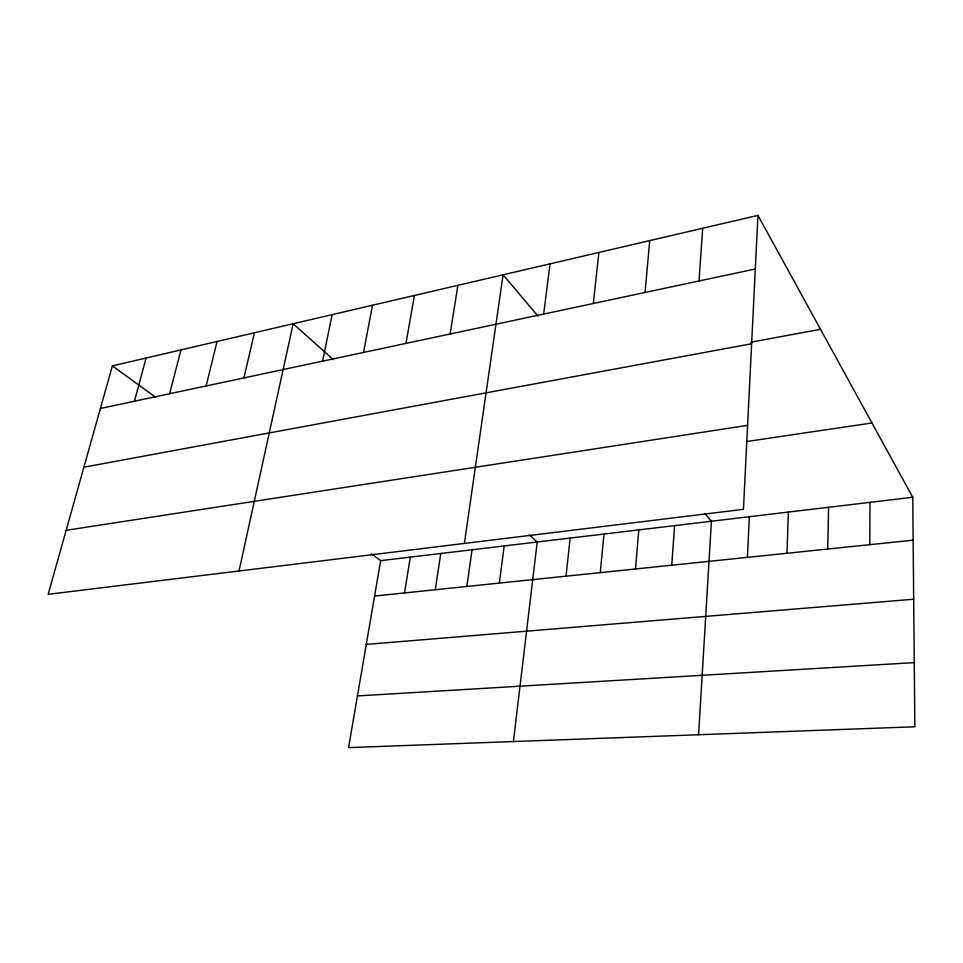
<?xml version="1.0" encoding="UTF-8"?>
<svg xmlns="http://www.w3.org/2000/svg" width="963" height="963" viewBox="0 0 963 963"><rect width="100%" height="100%" fill="white"/><g stroke="black" fill="none" stroke-linecap="round" stroke-linejoin="round"><path stroke-width="1.44" d="M869.782 544.673L870.022 502.349M827.747 549.03L828.589 507.284M786.976 553.256L788.372 512.075M747.42 557.36L749.334 516.722M757.965 215.375L743.448 509.331L48.15 594.315L112.394 365.88L757.965 215.375L912.755 497.257L914.85 726.776L348.57 747.625L380.65 560.647L371.297 553.857M698.584 734.733L711.428 521.236L704.88 513.496M699.006 280.979L702.713 228.255M671.729 565.221L674.606 525.629M635.496 568.977L638.806 529.891M645.054 292.475L649.724 240.606M600.274 572.624L604.006 534.032M566.027 576.175L570.156 538.076M593.316 303.501L598.878 252.462M513.411 741.558L537.21 542L529.373 534.983M543.662 314.07L550.029 263.85M499.34 583.096L504.191 545.925M466.874 586.467L472.051 549.753M464.383 543.433L503.083 274.792L538.028 316.141M435.276 589.741L440.777 553.484M450.106 334.005L457.906 285.325M404.532 592.931L410.322 557.108M405.989 343.394L414.415 295.472M363.508 352.446L372.525 305.235M322.581 361.161L332.127 314.648M239.041 570.975L293.161 323.737L333.342 359.681M243.928 377.917L254.425 332.765M206.13 385.97L217.048 341.48M169.657 393.735L180.96 349.894M134.435 401.234L146.099 358.019M100.417 408.481L755.317 268.99M750.959 342.19L820.524 329.286M83.901 467.187L751.622 343.767M66.146 530.312L747.589 425.345M746.481 441.548L871.972 422.986M380.65 560.647L912.755 497.257M374.583 596.037L913.153 540.171M366.277 644.416L913.694 599.227M357.442 695.924L914.26 662.616M112.394 365.88L155.85 397.43"/></g></svg>
